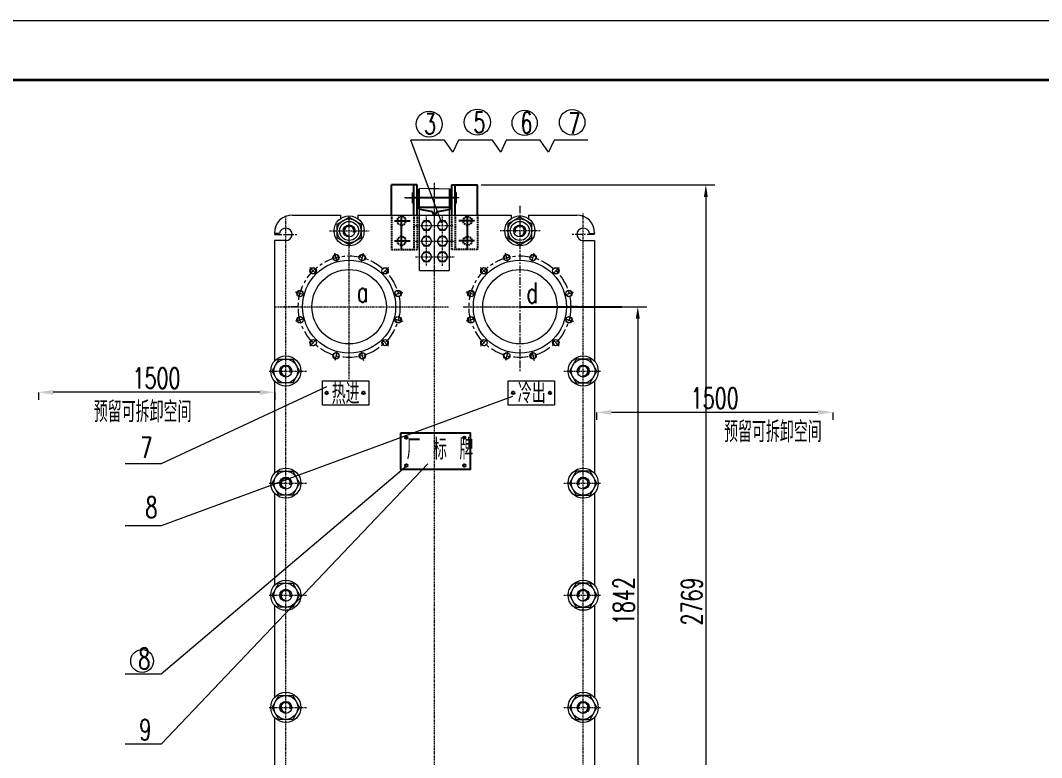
# Model space of a CAD drawing. Header units: millimetres. Extents: x 3265 to 3871, y 967 to 1387.
# Drawn here: x 3479.6 to 3651.1, y 1263.2 to 1387.1 of the extents above; entities that cross this region are included whole.
import ezdxf

# ---------------------------------------------------------------- set-up
doc = ezdxf.new("R2010")
doc.units = ezdxf.units.MM
for name, pattern in [('CENTER', [2, 1.25, -0.25, 0.25, -0.25]), ('CENTERX2', [4, 2.5, -0.5, 0.5, -0.5]), ('HIDDEN', [0.375, 0.25, -0.125])]:
    doc.linetypes.add(name, pattern=pattern)
doc.layers.get('DEFPOINTS').update_dxf_attribs({"lineweight": 18})
for name, color, linetype, lineweight, true_color in [('1', 1, 'Continuous', 18, 0xff0000), ('2', 2, 'Continuous', 18, 0xffff00), ('3', 3, 'CENTERX2', 18, 0x00ff00)]:
    doc.layers.add(name, color=color, linetype=linetype, lineweight=lineweight, true_color=true_color)
doc.layers.add('LAYER1', color=1, linetype='Continuous', lineweight=25)
doc.layers.add('粗实线层', color=7, linetype='Continuous', lineweight=35)
doc.layers.add('LAYER3', color=3, linetype='Continuous')
doc.layers.add('LAYER5', color=5, linetype='HIDDEN')
doc.styles.add('HZ', font='txt.shx', dxfattribs={"width": 0.67, "bigfont": 'hztxt.shx'})
doc.dimstyles.new('STANDARD$0', dxfattribs={"dimtxt": 3.5, "dimasz": 2.5, "dimexe": 1.25, "dimexo": 0.625, "dimtad": 1, "dimdec": 4, "dimdsep": 46, "dimtxsty": 'HZ', "dimcen": 2.5, "dimdle": 5, "dimadec": 0, "dimazin": 0, "dimtfac": 1, "dimtmove": 0, "dimatfit": 3, "dimfxl": 0, "dimtolj": 1, "dimlwd": -1, "dimlwe": -1, "dimarcsym": 0})

# ---------------------------------------------------------------- blocks, each defined once
blk = doc.blocks.new('*D27')
at = {"layer": '2', "color": 0, "transparency": 16777216}
for p, q in [((3576.34, 1321.19), (3576.34, 1319.96)), ((3613.53, 1321.21), (3578.84, 1321.21)), ((3616.03, 1321.19), (3616.03, 1319.96))]:
    blk.add_line(p, q, dxfattribs=at)
for points in [[(3578.84, 1321.63), (3578.84, 1320.8), (3576.34, 1321.21)], [(3613.53, 1321.63), (3613.53, 1320.8), (3616.03, 1321.21)]]:
    blk.add_solid(points, dxfattribs=at)
at = {"layer": 'DEFPOINTS', "color": 0, "transparency": 16777216}
for p in [(3576.34, 1321.81), (3576.34, 1321.21), (3616.03, 1321.81)]:
    blk.add_point(p, dxfattribs=at)
at = {"layer": '2', "color": 0, "transparency": 16777216, "insert": (3596.19, 1323.59), "char_height": 3.5, "attachment_point": 5, "style": 'HZ'}
blk.add_mtext('\\A1;1500', dxfattribs=at)
blk = doc.blocks.new('*D28')
at = {"layer": '2', "color": 0, "transparency": 16777216}
for p, q in [((3482.58, 1324.55), (3482.58, 1323.33)), ((3519.77, 1324.58), (3485.08, 1324.58)), ((3522.27, 1324.55), (3522.27, 1323.33))]:
    blk.add_line(p, q, dxfattribs=at)
for points in [[(3485.08, 1324.99), (3485.08, 1324.16), (3482.58, 1324.58)], [(3519.77, 1324.99), (3519.77, 1324.16), (3522.27, 1324.58)]]:
    blk.add_solid(points, dxfattribs=at)
at = {"layer": 'DEFPOINTS', "color": 0, "transparency": 16777216}
for p in [(3482.58, 1325.18), (3482.58, 1324.58), (3522.27, 1325.18)]:
    blk.add_point(p, dxfattribs=at)
at = {"layer": '2', "color": 0, "transparency": 16777216, "insert": (3502.42, 1326.95), "char_height": 3.5, "attachment_point": 5, "style": 'HZ'}
blk.add_mtext('\\A1;1500', dxfattribs=at)
blk = doc.blocks.new('*D46')
at = {"layer": '2', "color": 0, "transparency": 16777216}
for p, q in [((3556.98, 1359.42), (3596.21, 1359.42)), ((3594.71, 1357.42), (3594.71, 1221.18)), ((3576.64, 1219.18), (3596.21, 1219.18))]:
    blk.add_line(p, q, dxfattribs=at)
for points in [[(3594.38, 1357.42), (3595.04, 1357.42), (3594.71, 1359.42)], [(3594.38, 1221.18), (3595.04, 1221.18), (3594.71, 1219.18)]]:
    blk.add_solid(points, dxfattribs=at)
at = {"layer": 'DEFPOINTS', "color": 0, "transparency": 16777216}
for p in [(3556.35, 1359.42), (3576.01, 1219.18), (3594.71, 1219.18)]:
    blk.add_point(p, dxfattribs=at)
at = {"layer": '2', "color": 0, "transparency": 16777216, "insert": (3592.34, 1289.44), "char_height": 3.5, "attachment_point": 5, "rotation": 90, "style": 'HZ'}
blk.add_mtext('\\A1;2769', dxfattribs=at)
blk = doc.blocks.new('*D45')
at = {"layer": '2', "color": 0, "transparency": 16777216}
for p, q in [((3576.64, 1338.96), (3584.77, 1338.96)), ((3583.27, 1336.96), (3583.27, 1244)), ((3576.64, 1242), (3584.77, 1242))]:
    blk.add_line(p, q, dxfattribs=at)
for points in [[(3582.94, 1336.96), (3583.61, 1336.96), (3583.27, 1338.96)], [(3582.94, 1244), (3583.61, 1244), (3583.27, 1242)]]:
    blk.add_solid(points, dxfattribs=at)
at = {"layer": 'DEFPOINTS', "color": 0, "transparency": 16777216}
for p in [(3576.01, 1338.96), (3576.01, 1242), (3583.27, 1242)]:
    blk.add_point(p, dxfattribs=at)
at = {"layer": '2', "color": 0, "transparency": 16777216, "insert": (3580.9, 1289.5), "char_height": 3.5, "attachment_point": 5, "rotation": 90, "style": 'HZ'}
blk.add_mtext('\\A1;1842', dxfattribs=at)

msp = doc.modelspace()

# ---------------------------------------------------------------- linework, layer by layer
at = {"color": 2, "linetype": 'Continuous', "ltscale": 0.1}
msp.add_line((3563.46461, 1338.96124), (3580.61835, 1338.96124), dxfattribs=at)
at = {"color": 1, "linetype": 'Continuous'}
msp.add_lwpolyline([(3543.49178, 1317.7446), (3555.1116, 1317.7446), (3555.1116, 1311.58574), (3543.49178, 1311.58574)], close=True, dxfattribs=at)
for centre in [(3530.99994, 1324.47837), (3537.19217, 1324.47837), (3562.33864, 1324.47837), (3568.53087, 1324.47837), (3544.38962, 1316.95678), (3554.12075, 1316.95678), (3544.38962, 1312.29077), (3554.12075, 1312.29077)]:
    msp.add_circle(centre, 0.21233, dxfattribs=at)
at = {"ltscale": 0.1}
for centre, start, end in [((3534.77981, 1351.69617), 342.116645, 270), ((3563.45531, 1351.69617), 270, 197.883355), ((3524.14253, 1328.15337), 342.116645, 270), ((3574.10189, 1328.15337), 270, 197.883355), ((3524.14253, 1309.31732), 342.116645, 270), ((3574.10189, 1309.31732), 270, 197.883355), ((3524.14253, 1290.48126), 342.116645, 270), ((3574.10189, 1290.48126), 270, 197.883355), ((3524.14253, 1271.64521), 342.116645, 270), ((3574.10189, 1271.64521), 270, 197.883355)]:
    msp.add_arc(centre, 0.85337, start, end, dxfattribs=at)
at = {"layer": '1', "ltscale": 0.1}
for p, q in [((3548.40413, 1358.83141), (3546.5198, 1358.77833)), ((3549.84028, 1358.83141), (3551.72462, 1358.77833)), ((3548.40413, 1355.67188), (3546.5198, 1355.72496)), ((3546.58501, 1355.67188), (3551.6594, 1355.67188)), ((3548.40413, 1355.67188), (3549.84028, 1355.67188)), ((3549.84028, 1355.67188), (3551.72462, 1355.72496))]:
    msp.add_line(p, q, dxfattribs=at)
at = {"layer": '1'}
for p, q in [((3548.40413, 1358.83141), (3549.84028, 1358.83141)), ((3525.23021, 1354.35542), (3532.45765, 1354.35542)), ((3532.45765, 1354.35542), (3533.34031, 1354.35542)), ((3536.21931, 1354.35542), (3551.65603, 1354.35542)), ((3548.94149, 1354.51557), (3548.94149, 1354.35542)), ((3549.30293, 1354.51557), (3549.30293, 1354.35542)), ((3551.65603, 1354.35542), (3562.01581, 1354.35542)), ((3564.89481, 1354.35542), (3565.78676, 1354.35542)), ((3565.78676, 1354.35542), (3573.01421, 1354.35542)), ((3522.23021, 1351.35542), (3522.23021, 1351.23493)), ((3523.09329, 1351.23493), (3522.23021, 1351.23493)), ((3575.15113, 1351.23493), (3576.01421, 1351.23493)), ((3576.01421, 1351.35542), (3576.01421, 1351.23493)), ((3524.15715, 1350.06317), (3522.23021, 1350.06317)), ((3522.23021, 1350.06317), (3522.23021, 1344.46011)), ((3574.08726, 1350.06317), (3576.01421, 1350.06317)), ((3576.01421, 1350.06317), (3576.01421, 1344.46011)), ((3546.58501, 1345.02046), (3551.6594, 1345.02046)), ((3522.23021, 1344.46011), (3522.23021, 1342.25618)), ((3522.23021, 1344.46011), (3522.23021, 1331.80315)), ((3576.01421, 1344.46011), (3576.01421, 1342.25618)), ((3576.01421, 1344.46011), (3576.01421, 1331.80315)), ((3522.23021, 1331.80315), (3522.23021, 1329.80961)), ((3576.01421, 1331.80315), (3576.01421, 1329.80961)), ((3576.01421, 1331.80315), (3576.01421, 1329.80961)), ((3522.23021, 1326.49714), (3522.23021, 1321.03676)), ((3522.23021, 1326.49714), (3522.23021, 1323.14031)), ((3530.28315, 1326.48916), (3538.08415, 1326.48916)), ((3530.28315, 1322.41367), (3530.28315, 1326.48517)), ((3538.08415, 1326.48517), (3538.08415, 1322.41367)), ((3561.48865, 1326.48916), (3569.28965, 1326.48916)), ((3561.48865, 1322.41367), (3561.48865, 1326.48517)), ((3569.28965, 1326.48517), (3569.28965, 1322.41367)), ((3576.01421, 1326.49714), (3576.01421, 1321.03676)), ((3522.23021, 1321.03676), (3522.23021, 1312.22804)), ((3538.08415, 1322.41367), (3530.28315, 1322.41367)), ((3569.28965, 1322.41367), (3561.48865, 1322.41367)), ((3576.01421, 1321.03676), (3576.01421, 1312.22804)), ((3522.23021, 1312.96709), (3522.23021, 1310.97355)), ((3522.23021, 1312.22804), (3522.23021, 1310.97355)), ((3576.01421, 1312.22804), (3576.01421, 1310.97355)), ((3522.23021, 1307.66109), (3522.23021, 1292.1375)), ((3576.01421, 1307.66109), (3576.01421, 1292.1375)), ((3522.23021, 1303.39684), (3522.23021, 1292.1375)), ((3576.01421, 1303.39684), (3576.01421, 1292.1375)), ((3522.23021, 1294.13104), (3522.23021, 1292.1375)), ((3522.23021, 1288.82503), (3522.23021, 1273.30144)), ((3522.23021, 1288.82503), (3522.23021, 1273.30144)), ((3576.01421, 1288.82503), (3576.01421, 1273.30144)), ((3576.01421, 1288.82503), (3576.01421, 1273.30144)), ((3522.23021, 1275.29498), (3522.23021, 1273.30144)), ((3522.23021, 1269.98898), (3522.23021, 1267.43514)), ((3522.23021, 1269.98898), (3522.23021, 1260.25602)), ((3576.01421, 1269.98898), (3576.01421, 1267.43514)), ((3576.01421, 1269.98898), (3576.01421, 1260.25602))]:
    msp.add_line(p, q, dxfattribs=at)
at = {"layer": '1', "ltscale": 0.2}
for p, q in [((3546.58501, 1345.02046), (3546.58501, 1355.67188)), ((3551.6594, 1345.02046), (3551.6594, 1355.67188))]:
    msp.add_line(p, q, dxfattribs=at)
at = {"layer": '1', "linetype": 'CENTER'}
for p, q in [((3522.23021, 1351.12017), (3526.02315, 1351.12017)), ((3576.01421, 1351.12017), (3572.22126, 1351.12017))]:
    msp.add_line(p, q, dxfattribs=at)
at = {"layer": '1', "ltscale": 0.1}
for points in [[(3532.77187, 1352.85546), (3534.77981, 1354.01474), (3536.78774, 1352.85546), (3536.78774, 1350.53689), (3534.77981, 1349.37761), (3532.77187, 1350.53689)], [(3565.46325, 1352.85546), (3563.45531, 1354.01474), (3561.44737, 1352.85546), (3561.44737, 1350.53689), (3563.45531, 1349.37761), (3565.46325, 1350.53689)], [(3547.33959, 1353.37405), (3546.89737, 1352.6081), (3547.33959, 1351.84216), (3548.22402, 1351.84216), (3548.66624, 1352.6081), (3548.22402, 1353.37405)], [(3550.02039, 1353.37405), (3549.57818, 1352.6081), (3550.02039, 1351.84216), (3550.90483, 1351.84216), (3551.34705, 1352.6081), (3550.90483, 1353.37405)], [(3547.33959, 1350.74111), (3546.89737, 1349.97517), (3547.33959, 1349.20922), (3548.22402, 1349.20922), (3548.66624, 1349.97517), (3548.22402, 1350.74111)], [(3550.02039, 1350.74111), (3549.57818, 1349.97517), (3550.02039, 1349.20922), (3550.90483, 1349.20922), (3551.34705, 1349.97517), (3550.90483, 1350.74111)], [(3547.33959, 1348.10817), (3546.89737, 1347.34223), (3547.33959, 1346.57628), (3548.22402, 1346.57628), (3548.66624, 1347.34223), (3548.22402, 1348.10817)], [(3550.02039, 1348.10817), (3549.57818, 1347.34223), (3550.02039, 1346.57628), (3550.90483, 1346.57628), (3551.34705, 1347.34223), (3550.90483, 1348.10817)], [(3525.30181, 1330.16131), (3526.46109, 1328.15337), (3525.30181, 1326.14544), (3522.98325, 1326.14544), (3521.82396, 1328.15337), (3522.98325, 1330.16131)], [(3572.94261, 1330.16131), (3571.78332, 1328.15337), (3572.94261, 1326.14544), (3575.26117, 1326.14544), (3576.42045, 1328.15337), (3575.26117, 1330.16131)], [(3525.30181, 1311.32525), (3526.46109, 1309.31732), (3525.30181, 1307.30938), (3522.98325, 1307.30938), (3521.82396, 1309.31732), (3522.98325, 1311.32525)], [(3572.94261, 1311.32525), (3571.78332, 1309.31732), (3572.94261, 1307.30938), (3575.26117, 1307.30938), (3576.42045, 1309.31732), (3575.26117, 1311.32525)], [(3525.30181, 1292.4892), (3526.46109, 1290.48126), (3525.30181, 1288.47333), (3522.98325, 1288.47333), (3521.82396, 1290.48126), (3522.98325, 1292.4892)], [(3572.94261, 1292.4892), (3571.78332, 1290.48126), (3572.94261, 1288.47333), (3575.26117, 1288.47333), (3576.42045, 1290.48126), (3575.26117, 1292.4892)], [(3525.30181, 1273.65314), (3526.46109, 1271.64521), (3525.30181, 1269.63727), (3522.98325, 1269.63727), (3521.82396, 1271.64521), (3522.98325, 1273.65314)], [(3572.94261, 1273.65314), (3571.78332, 1271.64521), (3572.94261, 1269.63727), (3575.26117, 1269.63727), (3576.42045, 1271.64521), (3575.26117, 1273.65314)]]:
    msp.add_lwpolyline(points, close=True, dxfattribs=at)
at = {"layer": '1'}
for centre, radius in [((3534.77981, 1351.69617), 2.52984), ((3563.45531, 1351.69617), 2.52984), ((3534.77981, 1351.69617), 1.60157), ((3563.45531, 1351.69617), 1.60157), ((3534.77981, 1338.96124), 7.8125), ((3532.56906, 1347.21186), 0.54167), ((3536.99055, 1347.21186), 0.54167), ((3563.46461, 1338.96124), 7.8125), ((3561.25386, 1347.21186), 0.54167), ((3565.67535, 1347.21186), 0.54167), ((3528.73994, 1345.00111), 0.54167), ((3534.77981, 1338.96124), 6.25), ((3540.81968, 1345.00111), 0.54167), ((3557.42474, 1345.00111), 0.54167), ((3563.46461, 1338.96124), 6.25), ((3569.50448, 1345.00111), 0.54167), ((3526.52919, 1341.17199), 0.54167), ((3543.03042, 1341.17199), 0.54167), ((3555.21399, 1341.17199), 0.54167), ((3571.71522, 1341.17199), 0.54167), ((3526.52919, 1336.75049), 0.54167), ((3543.03042, 1336.75049), 0.54167), ((3555.21399, 1336.75049), 0.54167), ((3571.71522, 1336.75049), 0.54167), ((3528.73994, 1332.92137), 0.54167), ((3540.81968, 1332.92137), 0.54167), ((3557.42474, 1332.92137), 0.54167), ((3569.50448, 1332.92137), 0.54167), ((3532.56906, 1330.71062), 0.54167), ((3536.99055, 1330.71062), 0.54167), ((3561.25386, 1330.71062), 0.54167), ((3565.67535, 1330.71062), 0.54167), ((3524.14253, 1328.15337), 2.52984), ((3574.10189, 1328.15337), 2.52984), ((3524.14253, 1309.31732), 2.52984), ((3574.10189, 1309.31732), 2.52984), ((3524.14253, 1290.48126), 2.52984), ((3574.10189, 1290.48126), 2.52984), ((3524.14253, 1271.64521), 2.52984), ((3574.10189, 1271.64521), 2.52984)]:
    msp.add_circle(centre, radius, dxfattribs=at)
at = {"layer": '1', "ltscale": 0.1}
for centre, radius in [((3534.77981, 1351.69617), 2.00794), ((3563.45531, 1351.69617), 2.00794), ((3534.77981, 1351.69617), 1.00397), ((3547.7818, 1352.6081), 0.76595), ((3550.46261, 1352.6081), 0.76595), ((3563.45531, 1351.69617), 1.00397), ((3547.7818, 1349.97517), 0.76595), ((3550.46261, 1349.97517), 0.76595), ((3547.7818, 1347.34223), 0.76595), ((3550.46261, 1347.34223), 0.76595), ((3524.14253, 1328.15337), 2.00794), ((3574.10189, 1328.15337), 2.00794), ((3524.14253, 1328.15337), 1.00397), ((3574.10189, 1328.15337), 1.00397), ((3524.14253, 1309.31732), 2.00794), ((3574.10189, 1309.31732), 2.00794), ((3524.14253, 1309.31732), 1.00397), ((3574.10189, 1309.31732), 1.00397), ((3524.14253, 1290.48126), 2.00794), ((3574.10189, 1290.48126), 2.00794), ((3524.14253, 1290.48126), 1.00397), ((3574.10189, 1290.48126), 1.00397), ((3524.14253, 1271.64521), 2.00794), ((3574.10189, 1271.64521), 2.00794), ((3524.14253, 1271.64521), 1.00397), ((3574.10189, 1271.64521), 1.00397)]:
    msp.add_circle(centre, radius, dxfattribs=at)
at = {"layer": '1'}
for centre, radius, start, end in [((3525.23021, 1351.35542), 3, 90, 180), ((3573.01421, 1351.35542), 3, 0, 90), ((3524.14253, 1351.12017), 1.0555, 270, 173.7581991), ((3574.10189, 1351.12017), 1.0555, 6.2418009, 270)]:
    msp.add_arc(centre, radius, start, end, dxfattribs=at)
at = {"layer": '2'}
for p, q in [((3550.35074, 1353.00934), (3545.12085, 1366.94034)), ((3550.80714, 1366.92989), (3545.12477, 1366.92989)), ((3552.20964, 1364.90639), (3550.80714, 1366.92989)), ((3553.15505, 1366.92989), (3552.20964, 1364.90639)), ((3558.83742, 1366.92989), (3553.15505, 1366.92989)), ((3560.23992, 1364.90639), (3558.83742, 1366.92989)), ((3561.18533, 1366.92989), (3560.23992, 1364.90639)), ((3566.8677, 1366.92989), (3561.18533, 1366.92989)), ((3568.2702, 1364.90639), (3566.8677, 1366.92989)), ((3569.21561, 1366.92989), (3568.2702, 1364.90639)), ((3574.89798, 1366.92989), (3569.21561, 1366.92989)), ((3530.95424, 1325.50834), (3503.17931, 1312.53931)), ((3562.20124, 1323.88684), (3503.17931, 1302.13293)), ((3503.17931, 1312.53931), (3497.17931, 1312.53931)), ((3547.99824, 1312.53634), (3503.17968, 1265.44378)), ((3544.34574, 1312.13084), (3503.17968, 1277.19928)), ((3503.17931, 1302.13293), (3497.17931, 1302.13293)), ((3503.17931, 1277.19928), (3497.17931, 1277.19928)), ((3503.17931, 1265.44378), (3497.17931, 1265.44378))]:
    msp.add_line(p, q, dxfattribs=at)
at = {"layer": '2', "linetype": 'Continuous'}
for p, q in [((3533.34031, 1354.35542), (3533.34031, 1353.77654)), ((3536.21931, 1354.35542), (3536.21931, 1353.77654)), ((3562.01581, 1354.35542), (3562.01581, 1353.77654)), ((3564.89481, 1354.35542), (3564.89481, 1353.77654))]:
    msp.add_line(p, q, dxfattribs=at)
at = {"layer": '2', "linetype": 'CENTER'}
for p, q in [((3526.21266, 1338.96077), (3523.78397, 1338.96124)), ((3574.46045, 1338.96124), (3572.05397, 1338.98174))]:
    msp.add_line(p, q, dxfattribs=at)
at = {"layer": '2', "ltscale": 0.5}
msp.add_lwpolyline([(3265.22894, 1387.0587), (3859.22894, 1387.0587), (3859.22894, 967.0587), (3265.22894, 967.0587)], close=True, dxfattribs=at)
at = {"layer": '2'}
for centre, radius in [((3548.2354, 1369.62622), 2.19023), ((3556.31869, 1369.97339), 2.19161), ((3564.26604, 1369.83416), 2.11967), ((3572.25234, 1369.93403), 2.14994), ((3499.99629, 1279.43728), 1.90907)]:
    msp.add_circle(centre, radius, dxfattribs=at)
for centre, start, end in [((3532.56906, 1347.21186), 306.6372821, 204.8794245), ((3536.99055, 1347.21186), 276.6372821, 174.8794245), ((3561.25386, 1347.21186), 306.6372821, 204.8794245), ((3565.67535, 1347.21186), 276.6372821, 174.8794245), ((3528.73994, 1345.00111), 336.6372821, 234.8794245), ((3540.81968, 1345.00111), 246.6372821, 144.8794245), ((3557.42474, 1345.00111), 336.6372821, 234.8794245), ((3569.50448, 1345.00111), 246.6372821, 144.8794245), ((3526.52919, 1341.17199), 6.6372821, 264.8794245), ((3543.03042, 1341.17199), 216.6372821, 114.8794245), ((3555.21399, 1341.17199), 6.6372821, 264.8794245), ((3571.71522, 1341.17199), 216.6372821, 114.8794245), ((3526.52919, 1336.75049), 36.6372821, 294.8794245), ((3543.03042, 1336.75049), 186.6372821, 84.8794245), ((3555.21399, 1336.75049), 36.6372821, 294.8794245), ((3571.71522, 1336.75049), 186.6372821, 84.8794245), ((3528.73994, 1332.92137), 66.6372821, 324.8794245), ((3540.81968, 1332.92137), 156.6372821, 54.8794245), ((3557.42474, 1332.92137), 66.6372821, 324.8794245), ((3569.50448, 1332.92137), 156.6372821, 54.8794245), ((3532.56906, 1330.71062), 96.6372821, 354.8794245), ((3536.99055, 1330.71062), 126.6372821, 24.8794245), ((3561.25386, 1330.71062), 96.6372821, 354.8794245), ((3565.67535, 1330.71062), 126.6372821, 24.8794245)]:
    msp.add_arc(centre, 0.45997, start, end, dxfattribs=at)
at = {"layer": '3', "ltscale": 0.1}
for p, q in [((3549.12221, 1345.02046), (3549.12221, 1359.79933)), ((3549.12221, 1355.67188), (3549.12221, 1359.77632)), ((3553.2631, 1357.25165), (3544.1078, 1357.25165)), ((3544.29213, 1357.25165), (3547.28504, 1357.25165)), ((3549.12221, 1344.63586), (3549.12221, 1355.52217)), ((3524.14253, 1314.38793), (3524.14253, 1354.35542)), ((3534.77981, 1348.83365), (3534.77981, 1354.20012)), ((3547.7818, 1345.87951), (3547.7818, 1354.34881)), ((3550.46261, 1345.84919), (3550.46261, 1354.40951)), ((3574.10189, 1248.56749), (3574.10189, 1354.70315)), ((3545.91201, 1352.6081), (3552.30383, 1352.6081)), ((3531.4686, 1351.69617), (3538.13408, 1351.69617)), ((3534.77981, 1326.76987), (3534.77981, 1351.00476)), ((3534.77981, 1326.76987), (3534.77981, 1351.00476)), ((3566.88759, 1351.69617), (3560.14194, 1351.69617)), ((3534.77981, 1327.33316), (3534.77981, 1349.91876)), ((3545.91201, 1349.97517), (3552.55436, 1349.97517)), ((3545.91201, 1347.34223), (3552.55436, 1347.34223)), ((3549.12221, 1217.65397), (3549.12221, 1345.03286)), ((3522.23021, 1338.96124), (3551.50113, 1338.96124)), ((3553.91207, 1338.96124), (3572.7701, 1338.96124)), ((3554.12701, 1338.96124), (3580.18593, 1338.96124)), ((3521.32888, 1328.15337), (3527.65494, 1328.15337)), ((3570.8721, 1328.15337), (3577.02819, 1328.15337)), ((3524.14253, 1246.9272), (3524.14253, 1314.38793)), ((3521.32888, 1309.31732), (3527.65494, 1309.31732)), ((3570.8721, 1309.31732), (3577.02819, 1309.31732)), ((3521.32888, 1290.48126), (3527.65494, 1290.48126)), ((3570.8721, 1290.48126), (3577.02819, 1290.48126)), ((3521.32888, 1271.64521), (3527.65494, 1271.64521)), ((3570.8721, 1271.64521), (3577.02819, 1271.64521))]:
    msp.add_line(p, q, dxfattribs=at)
at = {"layer": '3', "linetype": 'CENTER'}
msp.add_line((3563.46461, 1355.89996), (3563.44411, 1328.15337), dxfattribs=at)
at = {"layer": '3'}
for p, q in [((3532.75778, 1346.50754), (3532.36347, 1347.97912)), ((3536.80183, 1346.50754), (3537.19614, 1347.97912)), ((3561.44258, 1346.50754), (3561.04827, 1347.97912)), ((3565.48663, 1346.50754), (3565.88094, 1347.97912)), ((3529.25554, 1344.48551), (3528.17826, 1345.56279)), ((3540.30408, 1344.48551), (3541.38136, 1345.56279)), ((3557.94034, 1344.48551), (3556.86306, 1345.56279)), ((3568.98888, 1344.48551), (3570.06616, 1345.56279)), ((3527.23351, 1340.98326), (3525.76192, 1341.37757)), ((3542.3261, 1340.98326), (3543.79769, 1341.37757)), ((3555.91831, 1340.98326), (3554.44672, 1341.37757)), ((3571.0109, 1340.98326), (3572.48249, 1341.37757)), ((3527.23351, 1336.93922), (3525.76192, 1336.54491)), ((3542.3261, 1336.93922), (3543.79769, 1336.54491)), ((3555.91831, 1336.93922), (3554.44672, 1336.54491)), ((3571.0109, 1336.93922), (3572.48249, 1336.54491)), ((3529.25554, 1333.43697), (3528.17826, 1332.35969)), ((3540.30408, 1333.43697), (3541.38136, 1332.35969)), ((3557.94034, 1333.43697), (3556.86306, 1332.35969)), ((3568.98888, 1333.43697), (3570.06616, 1332.35969)), ((3532.75778, 1331.41494), (3532.36347, 1329.94336)), ((3536.80183, 1331.41494), (3537.19614, 1329.94336)), ((3561.44258, 1331.41494), (3561.04827, 1329.94336)), ((3565.48663, 1331.41494), (3565.88094, 1329.94336))]:
    msp.add_line(p, q, dxfattribs=at)
for centre in [(3534.77981, 1338.96124), (3563.46461, 1338.96124)]:
    msp.add_circle(centre, 8.54167, dxfattribs=at)
at = {"layer": 'LAYER1'}
for p, q in [((3541.89329, 1354.35542), (3541.89329, 1359.42032)), ((3546.23064, 1359.42032), (3541.89329, 1359.42032)), ((3545.65233, 1354.35542), (3545.65233, 1359.42032)), ((3546.23064, 1354.35542), (3546.23064, 1359.42032)), ((3546.5198, 1355.72496), (3546.5198, 1358.77833)), ((3551.72462, 1355.72496), (3551.72462, 1358.77833)), ((3552.01377, 1354.35542), (3552.01377, 1359.42032)), ((3552.01377, 1359.42032), (3556.35112, 1359.42032)), ((3552.59209, 1354.35542), (3552.59209, 1359.42032)), ((3556.35112, 1354.35542), (3556.35112, 1359.42032)), ((3545.50775, 1356.33598), (3545.50775, 1358.16731)), ((3545.65233, 1358.16731), (3545.50775, 1358.16731)), ((3546.47161, 1358.31189), (3546.23064, 1358.31189)), ((3546.47161, 1356.19141), (3546.47161, 1358.31189)), ((3546.5198, 1357.97454), (3546.47161, 1357.97454)), ((3551.72462, 1357.97454), (3551.77281, 1357.97454)), ((3551.77281, 1356.19141), (3551.77281, 1358.31189)), ((3551.77281, 1358.31189), (3552.01377, 1358.31189)), ((3552.59209, 1358.16731), (3552.73667, 1358.16731)), ((3552.73667, 1356.33598), (3552.73667, 1358.16731)), ((3545.65233, 1356.33598), (3545.50775, 1356.33598)), ((3546.47161, 1356.19141), (3546.23064, 1356.19141)), ((3546.5198, 1356.52876), (3546.47161, 1356.52876)), ((3546.47161, 1355.67188), (3551.77281, 1355.67188)), ((3546.47161, 1355.51102), (3546.47161, 1355.67188)), ((3548.55892, 1354.96717), (3546.6649, 1355.28284)), ((3549.6855, 1354.96717), (3551.57952, 1355.28284)), ((3551.72462, 1356.52876), (3551.77281, 1356.52876)), ((3551.77281, 1356.19141), (3552.01377, 1356.19141)), ((3551.77281, 1355.51102), (3551.77281, 1355.67188)), ((3552.59209, 1356.33598), (3552.73667, 1356.33598))]:
    msp.add_line(p, q, dxfattribs=at)
for centre, radius, start, end in [((3546.70293, 1355.51102), 0.23133, 180, 260.5376778), ((3551.54149, 1355.51102), 0.23133, 279.4623222, 0), ((3548.48365, 1354.51557), 0.45783, 0, 80.5376778), ((3549.76076, 1354.51557), 0.45783, 99.4623222, 180)]:
    msp.add_arc(centre, radius, start, end, dxfattribs=at)
at = {"layer": 'LAYER3'}
for p, q in [((3552.73667, 1357.25165), (3545.50775, 1357.25165)), ((3543.58004, 1348.57228), (3543.58004, 1354.35542)), ((3554.66438, 1348.57228), (3554.66438, 1354.35542)), ((3542.37522, 1353.39156), (3545.02582, 1353.39156)), ((3555.8692, 1353.39156), (3553.21859, 1353.39156)), ((3542.37522, 1350.01807), (3545.02582, 1350.01807)), ((3555.8692, 1350.01807), (3553.21859, 1350.01807))]:
    msp.add_line(p, q, dxfattribs=at)
at = {"layer": 'LAYER5'}
for p, q in [((3541.89329, 1354.35542), (3541.89329, 1348.57228)), ((3545.65233, 1354.35542), (3545.65233, 1348.57228)), ((3546.23064, 1354.35542), (3546.23064, 1348.57228)), ((3552.01377, 1348.57228), (3552.01377, 1354.35542)), ((3552.59209, 1354.35542), (3552.59209, 1348.57228)), ((3556.35112, 1354.35542), (3556.35112, 1348.57228)), ((3541.89329, 1348.57228), (3546.23064, 1348.57228)), ((3556.35112, 1348.57228), (3552.01377, 1348.57228))]:
    msp.add_line(p, q, dxfattribs=at)
for points in [[(3542.89139, 1352.99397), (3543.58004, 1352.59638), (3544.26869, 1352.99397), (3544.26869, 1353.78915), (3543.58004, 1354.18674), (3542.89139, 1353.78915)], [(3555.35302, 1352.99397), (3554.66438, 1352.59638), (3553.97573, 1352.99397), (3553.97573, 1353.78915), (3554.66438, 1354.18674), (3555.35302, 1353.78915)], [(3542.89139, 1349.62048), (3543.58004, 1349.22289), (3544.26869, 1349.62048), (3544.26869, 1350.41566), (3543.58004, 1350.81325), (3542.89139, 1350.41566)], [(3555.35302, 1349.62048), (3554.66438, 1349.22289), (3553.97573, 1349.62048), (3553.97573, 1350.41566), (3554.66438, 1350.81325), (3555.35302, 1350.41566)]]:
    msp.add_lwpolyline(points, close=True, dxfattribs=at)
at = {"layer": '粗实线层'}
msp.add_lwpolyline([(3849.22894, 977.0587), (3290.22894, 977.0587), (3290.22894, 1377.0587), (3849.22894, 1377.0587)], close=True, dxfattribs=at)

# ---------------------------------------------------------------- texts
at = {"layer": '2', "style": 'HZ', "width": 0.67}
for s, p in [('3', (3547.37077, 1367.92711)), ('5', (3555.65506, 1368.16428)), ('6', (3563.55843, 1368.12492)), ('7', (3571.58871, 1368.02053)), ('a', (3536.08243, 1339.69828)), ('d', (3564.55552, 1339.54541)), ('热进', (3531.84914, 1322.60774)), ('冷出', (3563.11226, 1322.70024)), ('7', (3499.70901, 1313.54881)), ('厂 标 牌', (3544.4362, 1313.26773)), ('8', (3500.56401, 1303.49793)), ('8', (3499.34829, 1278.0871)), ('9', (3499.52801, 1266.14578))]:
    msp.add_text(s, height=3.5, dxfattribs=at).set_placement(p)
at = {"layer": '2', "char_height": 3.5, "width": 24.6225, "attachment_point": 7, "style": 'HZ'}
for insert in [(3491.87685, 1319.55829), (3597.76447, 1316.19407)]:
    msp.add_mtext('\\T1;预留可拆卸空间', dxfattribs=dict(at, insert=insert))

# ---------------------------------------------------------------- dimensions: what is measured, and where the dimension line sits
at = {"layer": '2'}
for base, p1, p2, text, picture, middle in [((3594.71011, 1219.17869), (3556.35112, 1359.42032), (3576.01421, 1219.17869), '2769', '*D46', (3594.71011, 1289.44123)), ((3583.27281, 1242.00129), (3576.01421, 1338.96124), (3576.01421, 1242.00129), '1842', '*D45', (3583.27281, 1289.49901))]:
    dim = msp.add_linear_dim(base=base, p1=p1, p2=p2, angle=90, text=text, dimstyle='STANDARD$0', override={"dimasz": 2, "dimexe": 1.5, "dimdec": 2, "dimatfit": 0}, dxfattribs=at)
    dim.commit()
    dim.dimension.update_dxf_attribs({"geometry": picture, "text_midpoint": middle, "dimtype": 160})
for base, p1, p2, picture, middle in [((3482.58006, 1324.57631), (3522.26738, 1325.17646), (3482.58006, 1325.17646), '*D28', (3502.42372, 1326.95131)), ((3576.3426, 1321.21209), (3616.02992, 1321.81224), (3576.3426, 1321.81224), '*D27', (3596.18626, 1323.58709))]:
    dim = msp.add_linear_dim(base=base, p1=p1, p2=p2, angle=180, text='1500', dimstyle='STANDARD$0', override={"dimdec": 2, "dimsah": 1, "dimatfit": 0}, dxfattribs=at)
    dim.commit()
    dim.dimension.update_dxf_attribs({"geometry": picture, "text_midpoint": middle})

doc.saveas('drawing.dxf')
